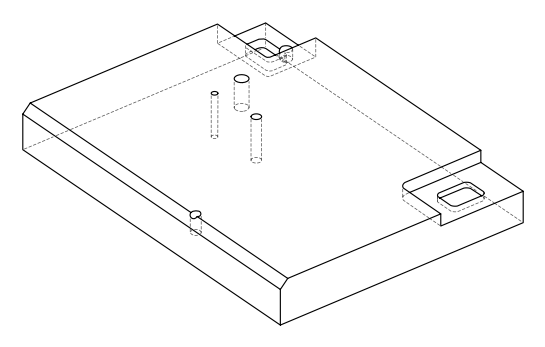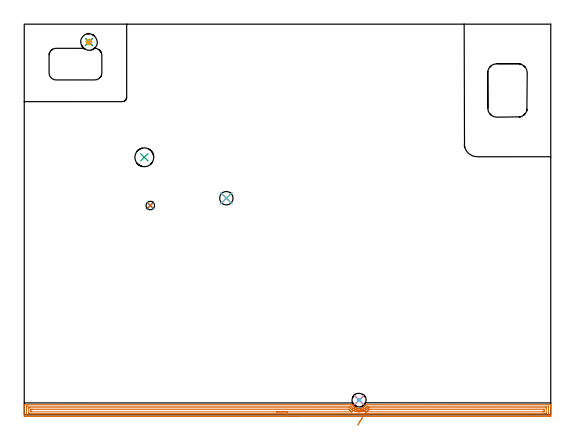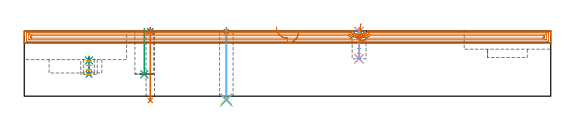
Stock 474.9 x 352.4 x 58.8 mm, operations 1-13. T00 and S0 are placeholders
(PLAN: 17 operations, 12 tool changes, 92.8 min)
(1 SPOT_DRILL | STEP1HOLE | NXT0321_9005460120000 | 0.03 min | 1 mm3)
(2 SPOT_DRILL_1 | STEP1HOLE_1 | NXT0321_9005460120000 | 0.03 min | 0 mm3)
(3 SPOT_DRILL_2 | STEP1POCKET | NXT0321_9005460120000 | 0.04 min | 2832 mm3)
(4 SPOT_DRILL_3 | STEP1POCKET_2 | NXT0321_9005460120000 | 0.03 min | 1 mm3)
(5 DRILL_THROUGH_HOLE_INTO_CENTER | STEP1HOLE | NXT0301_042 | 0.26 min | 2300 mm3)
(6 DRILL_TO_ENLARGE_THROUGH_HOLE | STEP1HOLE | NXT0301_092 | 0.26 min | 4430 mm3)
(7 DRILL_THROUGH_HOLE_INTO_CENTER_1 | STEP1HOLE_1 | UGT0301_196 | 0.26 min | 2710 mm3)
(8 DRILL_BLIND_HOLE_INTO_CENTER | STEP1POCKET | NXT0301_128 | 0.07 min | 1450 mm3)
(9 INDEXABLE_INSERT_DRILL_BLIND_HOLE_FROM_SOLID | STEP1POCKET_1 | NXT0302_005 | 0.17 min | 8807 mm3)
(10 DRILL_BLIND_HOLE_INTO_CENTER_1 | STEP1POCKET_2 | NXT0301_086 | 0.11 min | 2448 mm3)
(11 MILL_ROUGH_BLIND_HOLE_CONTOUR | STEP1POCKET | NXT0201_013 | Spiral | 0.42 min | 2430 mm3)
(12 MILL_ROUGH_BLIND_HOLE_CONTOUR_1 | STEP1POCKET_2 | NXT0201_013 | Spiral | 0.29 min | 624 mm3)
(13 AREA_MILL | FG_CHAMFER_SURFACE | UGT0205_001 | 15.54 min | 27124 mm3)
(14 MILL_CORNER_NOTCH_RECTANGULAR | CORNER_NOTCH_RECTANGULAR | NXT0201_008 | Follow Part, ap 1.5, ae 75% | 65.54 min | 162765 mm3)
(15 MILL_CORNER_NOTCH_RECTANGULAR_1 | CORNER_NOTCH_RECTANGULAR_1 | UGT0201_105 | Follow Part, ap 5.5, ae 75% | 6.01 min | 152661 mm3)
(16 MILL_RECTANGULAR_POCKET | POCKET_RECTANGULAR_STRAIGHT | UGT0201_010 | Follow Part, ap 4, ae 75% | 1.22 min | 12634 mm3)
(17 MILL_RECTANGULAR_POCKET_1 | POCKET_RECTANGULAR_STRAIGHT_1 | NXT0201_013 | Follow Part, ap 2.5, ae 75% | 2.56 min | 15746 mm3)
(TOOL NXT0321_9005460120000 | NC Spot Drill, 142deg, 12mm, Carbide, Uncoated | D12 PA142 FL30 Z2)
(TOOL NXT0301_042 | Carbide Drill 7.1mm [860.1-0710-057A1-MM 2214] | D7.1 PA140 FL85 Z2)
(TOOL NXT0301_092 | Carbide Drill 12.1mm [860.1-1210-061A1-MM 2214] | D12.1 PA140 FL77 Z2)
(TOOL UGT0301_196 | Twist Drill 7.7 mm | D7.7 PA118 FL73 Z2)
(TOOL NXT0301_128 | Carbide Drill 12mm [861.1-1200-036A1-GP GC34] | D12 PA150 FL37.4 Z2)
(TOOL NXT0302_005 | Index. Insert Drill 17mm [880-D1700L20-05] | D17 PA176 FL85 Z2)
(TOOL NXT0301_086 | Carbide Drill 11.5mm [860.1-1150-035A1-MM 2214] | D11.5 PA140 FL55 Z2)
(TOOL NXT0201_013 | ENDMILL 10mm | D10 FL30 Z4)
(TOOL UGT0205_001 | Chamfer Mill 20 x 3 x 45 deg. | D20 FL50 Z2)
(TOOL NXT0201_008 | ENDMILL 6mm [2P460-0600-NA 1630] | D6 FL26 Z6)
(TOOL UGT0201_105 | End Mill 22 mm | D22 FL25 Z2)
(TOOL UGT0201_010 | End Mill 16 mm | D16 FL22 Z2)
(OP 1 SPOT_DRILL)
G17 G21 G94 G90
T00 M6
G54
G17 G0 G90 X182.3 Y195.4 S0 M3
G43 Z68.8 H0
G94 G81 G98 Z58.279 F250. R61.8
G80
M5
M2
(OP 2 SPOT_DRILL_1)
G17 G21 G94 G90
T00 M6
G54
G17 G0 G90 X113.7 Y188.8 S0 M3
G43 Z68.8 H0
G94 G81 G98 Z58.469 F250. R61.8
G80
M5
M2
(OP 3 SPOT_DRILL_2)
G17 G21 G94 G90
T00 M6
G54
G17 G0 G90 X58.4 Y336.3 S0 M3
G43 Z68.8 H0
G94 G81 G98 Z32.263 F250. R35.9
G80
M5
M2
(OP 4 SPOT_DRILL_3)
G17 G21 G94 G90
T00 M6
G54
G17 G0 G90 X302. Y13.3 S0 M3
G43 Z68.8 H0
G94 G81 G98 Z58.262 F250. R61.8
G80
M5
M2
(OP 5 DRILL_THROUGH_HOLE_INTO_CENTER)
G17 G21 G94 G90
T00 M6
G54
G17 G0 G90 X182.3 Y195.4 S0 M3
G43 Z68.8 H1
G94 G73 G98 Z-2.792 F250. Q6.844 R60.8
G80
M5
M2
(OP 6 DRILL_TO_ENLARGE_THROUGH_HOLE)
G17 G21 G94 G90
T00 M6
G54
G17 G0 G90 X182.3 Y195.4 S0 M3
G43 Z68.8 H1
G94 G73 G98 Z-3.702 F250. Q10.417 R60.8
G80
M5
M2
(OP 7 DRILL_THROUGH_HOLE_INTO_CENTER_1)
G17 G21 G94 G90
T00 M6
G54
G17 G0 G90 X113.7 Y188.8 S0 M3
G43 Z68.8 H0
G94 G73 G98 Z-3.813 F250. Q6.957 R60.8
G80
M5
M2
(OP 8 DRILL_BLIND_HOLE_INTO_CENTER)
G17 G21 G94 G90
T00 M6
G54
G17 G0 G90 X58.4 Y336.3 S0 M3
G43 Z68.8 H1
G94 G81 G98 Z19.7 F250. R34.9
G80
M5
M2
(OP 9 INDEXABLE_INSERT_DRILL_BLIND_HOLE_FROM_SOLID)
G17 G21 G94 G90
T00 M6
G54
G17 G0 G90 X108.3 Y232.3 S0 M3
G43 Z68.8 H1
G94 G81 G98 Z19.7 F250. R60.8
G80
M5
M2
(OP 10 DRILL_BLIND_HOLE_INTO_CENTER_1)
G17 G21 G94 G90
T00 M6
G54
G17 G0 G90 X302. Y13.3 S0 M3
G43 Z68.8 H1
G94 G81 G98 Z33.7 F250. R60.8
G80
M5
M2
(OP 11 MILL_ROUGH_BLIND_HOLE_CONTOUR)
G17 G21 G94 G90
T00 M6
G54
G17 G0 G90 X58.4 Y336.3 S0 M3
G43 Z68.8 H0
Z31.85
G94 G3 X58.542 Y338.558 R1.133 F250.
X56.019 Y336.601 R2.258
X58.099 Y333.919 R2.4
X56.019 Y336.601 R-2.4
X57.059 Y335.26 R1.2
X58.4 Y336.3 R1.2
G0 Z27.8
G3 X58.542 Y338.558 R1.133
X56.019 Y336.601 R2.258
X58.099 Y333.919 R2.4
X56.019 Y336.601 R-2.4
X57.059 Y335.26 R1.2
X58.4 Y336.3 R1.2
G0 Z23.75
G3 X58.542 Y338.558 R1.133
X56.019 Y336.601 R2.258
X58.099 Y333.919 R2.4
X56.019 Y336.601 R-2.4
X57.059 Y335.26 R1.2
X58.4 Y336.3 R1.2
G0 Z19.7
G3 X58.542 Y338.558 R1.133
X56.019 Y336.601 R2.258
X58.099 Y333.919 R2.4
X56.019 Y336.601 R-2.4
X57.059 Y335.26 R1.2
X58.4 Y336.3 R1.2
G0 Z68.8
M5
M2
(OP 12 MILL_ROUGH_BLIND_HOLE_CONTOUR_1)
G17 G21 G94 G90
T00 M6
G54
G17 G0 G90 X302. Y13.3 S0 M3
G43 Z68.8 H0
Z57.117
G94 G3 X302.625 Y13.925 R0.625 F250.
X302. Y14.55 R0.625
X300.75 Y13.3 R1.25
X302. Y14.55 R-1.25
X301.375 Y13.925 R0.625
X302. Y13.3 R0.625
G0 Z52.433
G3 X302.625 Y13.925 R0.625
X302. Y14.55 R0.625
X300.75 Y13.3 R1.25
X302. Y14.55 R-1.25
X301.375 Y13.925 R0.625
X302. Y13.3 R0.625
G0 Z47.75
G3 X302.625 Y13.925 R0.625
X302. Y14.55 R0.625
X300.75 Y13.3 R1.25
X302. Y14.55 R-1.25
X301.375 Y13.925 R0.625
X302. Y13.3 R0.625
G0 Z43.067
G3 X302.625 Y13.925 R0.625
X302. Y14.55 R0.625
X300.75 Y13.3 R1.25
X302. Y14.55 R-1.25
X301.375 Y13.925 R0.625
X302. Y13.3 R0.625
G0 Z38.383
G3 X302.625 Y13.925 R0.625
X302. Y14.55 R0.625
X300.75 Y13.3 R1.25
X302. Y14.55 R-1.25
X301.375 Y13.925 R0.625
X302. Y13.3 R0.625
G0 Z33.7
G3 X302.625 Y13.925 R0.625
X302. Y14.55 R0.625
X300.75 Y13.3 R1.25
X302. Y14.55 R-1.25
X301.375 Y13.925 R0.625
X302. Y13.3 R0.625
G0 Z68.8
M5
M2
(OP 13 AREA_MILL)
G17 G21 G94 G90
T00 M6
G54
G17 G0 G90 X247.45 Y-1.5 S1061 M3
G43 Z68.8 H0
Z58.1
G94 G1 X247.412 Z57.228 F250.
X247.298 Z56.363
X247.109 Z55.512
X246.847 Z54.68
X246.513 Z53.874
X246.11 Z53.1
X245.642 Z52.364
X245.11 Z51.672
X244.521 Z51.029
X243.878 Z50.44
X243.186 Z49.908
X242.45 Z49.44
X241.676 Z49.037
X240.87 Z48.703
X240.038 Z48.441
X239.186 Z48.252
X238.322 Z48.138
X237.45 Z48.1
X0.623
X0.218 Y-1.496 Z48.102
X0.01 Y-1.492 Z48.106
X0. Y-1.28 Z48.317
Y6.06 Z55.655
Y7.48 Z57.077
Y7.828 Z57.423
Y8.524 Z58.123
Y8.816 Z58.416
X0.008 Y9.183 Z58.774
X0.01 Y9.205 Z58.795
X0.171 Y9.2 Z58.8
X295.587
X296.305 Y9.202 Z58.798
X296.33 Y9.16 Z58.757
X296.41 Y9.011 Z58.609
X296.433 Y8.971 Z58.569
X296.585 Y8.712 Z58.308
X296.75 Y8.426 Z58.025
X296.861 Y8.27 Z57.866
X296.996 Y8.074 Z57.673
X297.015 Y8.047 Z57.647
X297.029 Y8.029 Z57.629
X297.188 Y7.828 Z57.424
X297.303 Y7.682 Z57.279
X297.327 Y7.656 Z57.253
X297.426 Y7.549 Z57.145
X297.801 Y7.187 Z56.784
X297.894 Y7.106 Z56.705
X297.923 Y7.081 Z56.681
X298.085 Y6.944 Z56.54
X298.196 Y6.849 Z56.444
X298.439 Y6.669 Z56.268
X298.469 Y6.649 Z56.248
X298.759 Y6.465 Z56.063
X299.09 Y6.278 Z55.875
X299.114 Y6.267 Z55.863
X299.533 Y6.069 Z55.669
X299.556 Y6.06 Z55.66
X299.983 Y5.892 Z55.49
X300.008 Y5.884 Z55.481
X300.29 Y5.79 Z55.389
X300.582 Y5.718 Z55.317
X300.626 Y5.709 Z55.308
X300.876 Y5.66 Z55.256
X301.322 Y5.598 Z55.192
X301.343 Y5.597 Z55.19
X301.586 Y5.578 Z55.174
X301.77 Y5.566 Z55.158
X301.796 Y5.567 Z55.157
X301.873 Y5.566
X302.021 Y5.568 Z55.153
X302.217 Y5.565 Z55.159
X302.295 Y5.571 Z55.163
X302.514 Y5.585 Z55.181
X302.663 Y5.597 Z55.191
X302.689 Y5.601 Z55.194
X303.111 Y5.66 Z55.258
X303.372 Y5.713 Z55.313
X303.556 Y5.752 Z55.351
X303.71 Y5.79 Z55.389
X304.03 Y5.897 Z55.496
X304.083 Y5.915 Z55.514
X304.339 Y6.015 Z55.614
X304.45 Y6.058 Z55.657
X304.901 Y6.279 Z55.874
X305.343 Y6.525 Z56.123
X305.562 Y6.669 Z56.268
X305.906 Y6.932 Z56.529
X305.92 Y6.944 Z56.541
X306.236 Y7.212 Z56.811
X306.263 Y7.238 Z56.838
X306.407 Y7.386 Z56.981
X306.57 Y7.549 Z57.145
X306.86 Y7.884 Z57.483
X307.13 Y8.233 Z57.833
X307.254 Y8.426 Z58.026
X307.42 Y8.712 Z58.312
X307.537 Y8.916 Z58.515
X307.68 Y9.19 Z58.789
X307.689 Y9.196 Z58.796
X307.696 Y9.2 Z58.8
X474.729
X474.89 Y9.205 Z58.795
X474.892 Y9.183 Z58.774
X474.9 Y8.816 Z58.415
Y8.524 Z58.124
Y7.828 Z57.423
Y6.596 Z56.193
Y6.06 Z55.655
Y5.444 Z55.039
Y-0.397 Z49.201
X474.896 Y-1.012 Z48.585
X474.891 Y-1.492 Z48.106
X474.765 Y-1.495 Z48.103
X474.277 Y-1.5 Z48.1
X237.45
Y-0.086 Z49.514
X2.366 Y-0.085 Z49.515
X2.015 Y-0.079 Z49.521
X2.01 Y0.034 Z49.634
X2.002 Y0.275 Z49.875
X2. Y0.756 Z50.356
Y1.161 Z50.761
X2.001 Y6.944 Z56.544
X2.002 Y7.347 Z56.947
X2.01 Y7.754 Z57.354
X2.019 Y7.78 Z57.38
X2.039 Y7.781 Z57.381
X2.091 Y7.784 Z57.384
X2.197 Y7.785 Z57.385
X2.41 Y7.786 Z57.386
X294.646 Y7.785 Z57.385
X294.69
X294.896 Y7.779 Z57.379
X295.58 Y6.964 Z56.564
X295.599 Y6.944 Z56.544
X296.016 Y6.527 Z56.127
X296.433 Y6.137 Z55.737
X296.46 Y6.113 Z55.713
X296.489 Y6.088 Z55.688
X296.523 Y6.06 Z55.66
X296.757 Y5.875 Z55.475
X296.978 Y5.712 Z55.312
X297.327 Y5.477 Z55.077
X297.442 Y5.404 Z55.004
X297.515 Y5.362 Z54.962
X297.85 Y5.176 Z54.776
X298.221 Y4.996 Z54.596
X298.561 Y4.839 Z54.439
X299.114 Y4.625 Z54.225
X299.458 Y4.511 Z54.111
X299.913 Y4.386 Z53.986
X299.967 Y4.373 Z53.973
X300.008 Y4.364 Z53.964
X300.367 Y4.292 Z53.892
X300.902 Y4.216 Z53.816
X300.988 Y4.207 Z53.807
X301.796 Y4.155 Z53.755
X301.936 Y4.153 Z53.753
X302.314 Y4.157 Z53.757
X302.689 Y4.18 Z53.78
X302.794 Y4.189 Z53.789
X303.583 Y4.285 Z53.885
X303.589 Y4.286 Z53.886
X303.622 Y4.292 Z53.892
X304.388 Y4.467 Z54.067
X304.477 Y4.491 Z54.091
X304.995 Y4.664 Z54.264
X305.37 Y4.81 Z54.41
X305.627 Y4.922 Z54.522
X306.15 Y5.176 Z54.776
X306.24 Y5.223 Z54.823
X306.264 Y5.237 Z54.837
X306.781 Y5.548 Z55.148
X307.158 Y5.813 Z55.413
X307.299 Y5.921 Z55.521
X307.472 Y6.06 Z55.66
X307.783 Y6.326 Z55.926
X308.051 Y6.585 Z56.185
X308.228 Y6.769 Z56.369
X308.381 Y6.944 Z56.544
X308.637 Y7.249 Z56.849
X308.945 Y7.644 Z57.244
X309.024 Y7.75 Z57.35
X309.047 Y7.779 Z57.379
X309.095 Y7.781 Z57.381
X309.201 Y7.783 Z57.383
X309.413 Y7.785 Z57.385
X309.839 Y7.786 Z57.386
X472.534 Y7.785 Z57.385
X472.885 Y7.779 Z57.379
X472.89 Y7.666 Z57.266
X472.898 Y7.425 Z57.025
X472.9 Y6.944 Z56.544
Y6.538 Z56.138
X472.899 Y0.756 Z50.356
X472.898 Y0.352 Z49.952
X472.89 Y-0.055 Z49.545
X472.881 Y-0.08 Z49.52
X472.861 Y-0.082 Z49.518
X472.809 Y-0.084 Z49.516
X472.703 Y-0.085 Z49.515
X472.49 Y-0.086 Z49.514
X237.45
Y1.328 Z50.928
X4.512 Y1.329 Z50.929
X4.197 Y1.331 Z50.931
X4.093 Y1.332 Z50.932
X4.018 Y1.335 Z50.935
X4.01 Y1.445 Z51.045
X4.004 Y1.64 Z51.24
X4.001 Y1.834 Z51.434
Y6.06 Z55.66
X4.002 Y6.254 Z55.854
X4.006 Y6.32 Z55.92
X4.011 Y6.365 Z55.965
X4.041 Y6.366 Z55.966
X4.197 Y6.369 Z55.969
X4.777 Y6.371 Z55.971
X5.091
X292.859
X293.441 Y6.368 Z55.968
X293.752 Y6.364 Z55.964
X294.04 Y6.06 Z55.66
X294.34 Y5.754 Z55.354
X294.646 Y5.466 Z55.066
X294.973 Y5.176 Z54.776
X295.283 Y4.919 Z54.519
X295.54 Y4.729 Z54.329
X296.213 Y4.292 Z53.892
X296.433 Y4.164 Z53.764
X296.727 Y4.002 Z53.602
X297.327 Y3.721 Z53.321
X297.544 Y3.624 Z53.224
X298.078 Y3.408 Z53.008
X298.221 Y3.355 Z52.955
X298.304 Y3.325 Z52.925
X298.791 Y3.178 Z52.778
X299.114 Y3.093 Z52.693
X299.531 Y2.995 Z52.595
X300.008 Y2.906 Z52.506
X300.603 Y2.82 Z52.42
X300.902 Y2.793 Z52.393
X301.568 Y2.749 Z52.349
X301.796 Y2.741 Z52.341
X302.464 Y2.746 Z52.346
X302.689 Y2.76 Z52.36
X303.007 Y2.783 Z52.383
X303.289 Y2.814 Z52.414
X303.583 Y2.852 Z52.452
X304.075 Y2.921 Z52.521
X304.477 Y3.005 Z52.605
X304.811 Y3.077 Z52.677
X305.061 Y3.135 Z52.735
X305.37 Y3.225 Z52.825
X305.511 Y3.269 Z52.869
X305.926 Y3.408 Z53.008
X306.169 Y3.502 Z53.102
X306.264 Y3.54 Z53.14
X306.79 Y3.772 Z53.372
X307.158 Y3.953 Z53.553
X307.384 Y4.068 Z53.668
X307.783 Y4.292 Z53.892
X307.951 Y4.391 Z53.991
X308.051 Y4.455 Z54.055
X308.481 Y4.751 Z54.351
X308.945 Y5.097 Z54.697
X308.989 Y5.132 Z54.732
X309.041 Y5.176 Z54.776
X309.459 Y5.552 Z55.152
X309.839 Y5.921 Z55.521
X309.907 Y5.993 Z55.593
X309.969 Y6.06 Z55.66
X310.204 Y6.321 Z55.921
X310.24 Y6.361 Z55.961
X310.313 Y6.365 Z55.965
X310.42 Y6.369 Z55.969
X310.732 Y6.371 Z55.971
X311.047
X470.388
X470.702 Y6.369 Z55.969
X470.807 Y6.368 Z55.968
X470.882 Y6.365 Z55.965
X470.89 Y6.255 Z55.855
X470.896 Y6.06 Z55.66
X470.899 Y5.865 Z55.465
Y1.64 Z51.24
X470.898 Y1.446 Z51.046
X470.894 Y1.38 Z50.98
X470.889 Y1.335 Z50.935
X470.859 Y1.334 Z50.934
X470.702 Y1.331 Z50.931
X470.123 Y1.329 Z50.929
X469.809 Y1.328 Z50.928
X237.45
Y2.743 Z52.343
X6.879
X6.656 Y2.744 Z52.344
X6.124 Y2.75 Z52.35
X6.01 Y2.765 Z52.365
X6.006 Y2.97 Z52.57
X6. Y3.393 Z52.993
Y4.277 Z53.877
X6.006 Y4.726 Z54.326
X6.01 Y4.937 Z54.537
X6.213 Y4.951 Z54.551
X6.879 Y4.956 Z54.556
X7.1 Y4.957 Z54.557
X292.522
X292.606 Y4.956 Z54.556
X292.648 Y4.954 Z54.554
X292.665 Y4.951 Z54.551
X292.689 Y4.933 Z54.533
X292.859 Y4.785 Z54.385
X293.411 Y4.292 Z53.892
X293.752 Y4.008 Z53.608
X294.099 Y3.749 Z53.349
X294.604 Y3.408 Z53.008
X294.646 Y3.38 Z52.98
X294.727 Y3.327 Z52.927
X295.114 Y3.101 Z52.701
X295.54 Y2.851 Z52.451
X295.703 Y2.749 Z52.349
X295.54 Y2.746 Z52.346
X295.318 Y2.744 Z52.344
X294.808 Y2.743 Z52.343
X294.646
X237.45
X236.578 Z52.381
X235.714 Z52.495
X234.862 Z52.683
X234.03 Z52.946
X233.224 Z53.28
X232.45 Z53.682
X231.714 Z54.151
X231.022 Z54.682
X230.379 Z55.272
X229.79 Z55.915
X229.258 Z56.607
X228.79 Z57.343
X228.387 Z58.116
X228.053 Z58.922
X227.791 Z59.754
X227.602 Z60.606
X227.488 Z61.471
X227.45 Z62.343
G0 Z68.8
X300.81 Y-9.235
Z53.49
G1 X301.123 Y-8.73 Z52.851
X301.464 Y-8.18 Z52.265
X301.83 Y-7.589 Z51.739
X302.219 Y-6.961 Z51.275
X302.628 Y-6.301 Z50.877
X303.054 Y-5.614 Z50.548
X303.493 Y-4.906 Z50.291
X303.942 Y-4.181 Z50.108
X304.398 Y-3.445 Z49.999
X304.858 Y-2.704 Z49.967
X305.317 Y-1.963 Z50.01
X305.772 Y-1.229 Z50.13
X306.22 Y-0.506 Z50.324
X306.657 Y0.2 Z50.592
X307.081 Y0.883 Z50.93
X307.487 Y1.539 Z51.338
X307.873 Y2.162 Z51.812
X308.236 Y2.747 Z52.347
X308.237 Y2.749 Z52.349
X308.288 Y2.777 Z52.377
X308.465 Y2.869 Z52.469
X308.55 Y2.915 Z52.515
X308.735 Y3.017 Z52.617
X308.945 Y3.137 Z52.737
X309.116 Y3.238 Z52.838
X309.394 Y3.408 Z53.008
X309.66 Y3.585 Z53.185
X309.839 Y3.71 Z53.31
X310.173 Y3.961 Z53.561
X310.599 Y4.292 Z53.892
X310.672 Y4.352 Z53.952
X310.732 Y4.405 Z54.005
X311.139 Y4.774 Z54.374
X311.31 Y4.928 Z54.528
X311.337 Y4.95 Z54.55
X311.375 Y4.953 Z54.553
X311.458 Y4.955 Z54.555
X311.626 Y4.957 Z54.557
X311.847
X468.021
X468.244 Y4.956 Z54.556
X468.776 Y4.95 Z54.55
X468.89 Y4.935 Z54.535
X468.894 Y4.729 Z54.329
X468.9 Y4.307 Z53.907
Y3.423 Z53.023
X468.894 Y2.973 Z52.573
X468.89 Y2.763 Z52.363
X468.687 Y2.749 Z52.349
X468.021 Y2.744 Z52.344
X467.8 Y2.743 Z52.343
X308.381
X308.277 Y2.744 Z52.344
X308.238 Y2.746 Z52.346
X308.236 Y2.747 Z52.347
X307.548 Y3.105 Z52.747
X306.894 Y3.446 Z53.213
X306.278 Y3.766 Z53.741
X305.706 Y4.064 Z54.328
X305.181 Y4.337 Z54.969
X304.707 Y4.584 Z55.659
X304.289 Y4.802 Z56.393
X303.929 Y4.989 Z57.166
X303.63 Y5.144 Z57.97
X303.395 Y5.267 Z58.801
X303.224 Y5.356 Z59.652
X303.121 Y5.41 Z60.517
X303.084 Y5.429 Z61.388
X303.115 Y5.413 Z62.26
X303.213 Y5.362 Z63.125
X303.377 Y5.276 Z63.978
X303.607 Y5.156 Z64.811
X303.901 Y5.004 Z65.618
G0 Z68.8
M5
M2
